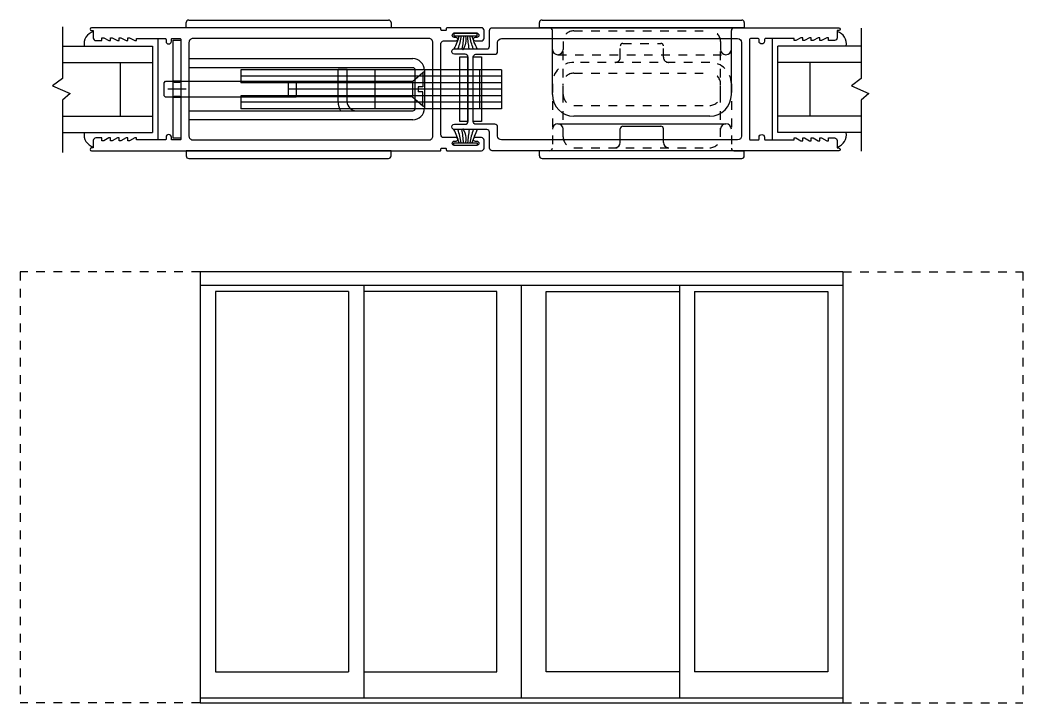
# Model space of a CAD drawing. Extents: x -7 to 43, y -9 to 27.6.
# Drawn here: x 7.28 to 18.9, y -8.97 to -1.05 of the extents above; entities that cross this region are included whole.
import ezdxf

# ---------------------------------------------------------------- set-up
doc = ezdxf.new("R2010")
doc.units = 0
doc.header["$LTSCALE"] = 0.25
doc.header["$MEASUREMENT"] = 0
doc.linetypes.add('HIDDEN', pattern=[0.375, 0.25, -0.125])
doc.layers.get('0').update_dxf_attribs({"linetype": 'CONTINUOUS'})
for name, color, linetype in [('GLASS-VINYL', 7, 'CONTINUOUS'), ('SEAL', 7, 'CONTINUOUS'), ('TEXT', 7, 'CONTINUOUS'), ('VENT', 5, 'CONTINUOUS')]:
    doc.layers.add(name, color=color, linetype=linetype)
doc.styles.get("Standard").update_dxf_attribs({"font": 'simplex.shx'})

# ---------------------------------------------------------------- blocks, each defined once
blk = doc.blocks.new('3706_Lock_Stile_Archetype_Male_Yoke_wPulls')
for p, q in [((1.14175, 0.713), (1.14175, 0.773)), ((3.51675, 0.713), (1.14175, 0.713)), ((1.17175, 0.803), (3.48675, 0.803)), ((3.51675, 0.773), (3.51675, 0.713)), ((1.29175, -0.062), (1.29175, 0.683)), ((3.36675, -0.062), (3.36675, 0.683)), ((3.11675, -0.312), (1.54175, -0.312)), ((1.35425, -0.4005), (3.30425, -0.4005)), ((1.26175, -0.713), (1.14175, -0.713)), ((1.14175, -0.773), (1.14175, -0.713)), ((1.17175, -0.803), (3.48675, -0.803)), ((3.39675, -0.713), (3.51675, -0.713)), ((3.51675, -0.773), (3.51675, -0.713))]:
    blk.add_line(p, q)
at = {"linetype": 'HIDDEN'}
for p, q in [((1.54175, 0.678), (3.11675, 0.678)), ((1.41675, 0.553), (1.41675, 0.463)), ((3.24175, 0.553), (3.24175, 0.463)), ((1.35425, 0.4005), (3.30425, 0.4005)), ((1.41675, -0.062), (1.41675, 0.463)), ((3.24175, -0.062), (3.24175, 0.463)), ((3.11675, 0.312), (1.54175, 0.312)), ((1.54175, 0.187), (3.11675, 0.187)), ((1.29175, 0.062), (1.29175, -0.683)), ((1.41675, -0.553), (1.41675, 0.062)), ((3.24175, -0.553), (3.24175, 0.062)), ((3.36675, 0.062), (3.36675, -0.683)), ((1.54175, -0.187), (3.11675, -0.187)), ((1.41675, -0.463), (1.41675, -0.463)), ((3.24175, -0.463), (3.24175, -0.463)), ((1.54175, -0.678), (3.11675, -0.678))]:
    blk.add_line(p, q, dxfattribs=at)
at = {"linetype": 'HIDDEN', "ltscale": 0.5}
for p, q in [((2.07925, 0.372), (2.07925, 0.502)), ((2.10925, 0.532), (2.54925, 0.532)), ((2.57925, 0.372), (2.57925, 0.502))]:
    blk.add_line(p, q, dxfattribs=at)
at = {"ltscale": 0.5}
for p, q in [((2.07925, -0.618), (2.07925, -0.458)), ((2.10925, -0.428), (2.54925, -0.428)), ((2.57925, -0.618), (2.57925, -0.458))]:
    blk.add_line(p, q, dxfattribs=at)
for points in [[(4.59375, 0.596, -0.41421356), (4.56275, 0.565), (4.49375, 0.565), (4.49375, 0.597), (4.47375, 0.597), (4.41375, 0.565), (4.39375, 0.565), (4.39375, 0.597), (4.37375, 0.597), (4.31375, 0.565), (4.29375, 0.565), (4.29375, 0.597), (4.27375, 0.597), (4.21375, 0.565), (4.19375, 0.565), (4.19375, 0.597), (4.17375, 0.597), (4.11375, 0.565), (4.09375, 0.565), (4.09375, 0.588), (3.76075, 0.588, 0.41421356), (3.75075, 0.578), (3.75075, 0.556, -1), (3.68875, 0.556), (3.68875, 0.578, 0.41421356), (3.67875, 0.588), (3.58875, 0.588, 0.41421356), (3.57875, 0.578), (3.57875, -0.578, 0.41421356), (3.58875, -0.588), (3.67875, -0.588, 0.41421356), (3.68875, -0.578), (3.68875, -0.556, -1), (3.75075, -0.556), (3.75075, -0.578, 0.41421356), (3.76075, -0.588), (4.09375, -0.588), (4.09375, -0.565), (4.11375, -0.565), (4.17375, -0.597), (4.19375, -0.597), (4.19375, -0.565), (4.21375, -0.565), (4.27375, -0.597), (4.29375, -0.597), (4.29375, -0.565), (4.31375, -0.565), (4.37375, -0.597), (4.39375, -0.597), (4.39375, -0.565), (4.41375, -0.565), (4.47375, -0.597), (4.49375, -0.597), (4.49375, -0.565), (4.56275, -0.565, -0.41421356), (4.59375, -0.596), (4.59375, -0.681), (4.61375, -0.681, -1), (4.61375, -0.713), (0.5935, -0.713, -0.41421356), (0.5625, -0.682), (0.5625, -0.499, 0.41421356), (0.5315, -0.468), (0.156, -0.468, -1.00000653), (0.156, -0.406), (0.28175, -0.406, 0.41421356), (0.31275, -0.375), (0.31275, 0.375, 0.41421356), (0.28175, 0.406), (0.156, 0.406, -1.00000653), (0.156, 0.468), (0.5315, 0.468, 0.41421356), (0.5625, 0.499), (0.5625, 0.682, -0.41421356), (0.5935, 0.713), (4.61375, 0.713, -1), (4.61375, 0.681), (4.59375, 0.681)], [(0.6565, -0.437, 0.41421356), (0.6255, -0.406), (0.40575, -0.406, -0.41421356), (0.37475, -0.375), (0.37475, 0.375, -0.41421356), (0.40575, 0.406), (0.6255, 0.406, 0.41421356), (0.6565, 0.437), (0.6565, 0.542, -0.41421356), (0.7025, 0.588), (3.43875, 0.588, -0.41421356), (3.48475, 0.542), (3.48475, -0.542, -0.41421356), (3.43875, -0.588), (0.7025, -0.588, -0.41421356), (0.6565, -0.542)]]:
    blk.add_lwpolyline(points, format="xyb", close=True)
for centre, radius, start, end in [((1.17175, 0.773), 0.03, 90, 180), ((1.26175, 0.683), 0.03, 0, 90), ((3.39675, 0.683), 0.03, 90, 180), ((3.48675, 0.773), 0.03, 0, 90), ((1.35425, 0.463), 0.0625, 180, 270), ((1.35425, 0.463), 0.0625, 270, 0), ((3.30425, 0.463), 0.0625, 180, 270), ((3.30425, 0.463), 0.0625, 270, 0), ((1.54175, -0.062), 0.25, 180, 270), ((3.11675, -0.062), 0.25, 270, 0), ((1.35425, -0.463), 0.0625, 90, 180), ((1.35425, -0.463), 0.0625, 0, 90), ((3.30425, -0.463), 0.0625, 90, 180), ((3.30425, -0.463), 0.0625, 0, 90), ((1.26175, -0.683), 0.03, 270, 0), ((1.26175, -0.683), 0.03, 270, 0), ((3.39675, -0.683), 0.03, 180, 270), ((1.17175, -0.773), 0.03, 180, 270), ((3.48675, -0.773), 0.03, 270, 0)]:
    blk.add_arc(centre, radius, start, end)
at = {"linetype": 'HIDDEN'}
for centre, radius, start, end in [((1.54175, 0.553), 0.125, 90, 180), ((3.11675, 0.553), 0.125, 0, 90), ((1.54175, 0.062), 0.25, 90, 180), ((3.11675, 0.062), 0.25, 0, 90), ((1.54175, 0.062), 0.125, 90, 180), ((3.11675, 0.062), 0.125, 0, 90), ((1.54175, -0.062), 0.125, 180, 270), ((3.11675, -0.062), 0.125, 270, 0), ((1.54175, -0.553), 0.125, 180, 270), ((3.11675, -0.553), 0.125, 270, 0)]:
    blk.add_arc(centre, radius, start, end, dxfattribs=at)
at = {"linetype": 'HIDDEN', "ltscale": 0.5}
for centre, radius, start, end in [((2.10925, 0.502), 0.03, 90, 180), ((2.54925, 0.502), 0.03, 360, 90), ((2.01925, 0.372), 0.06, 270, 360), ((2.63925, 0.372), 0.06, 180, 270)]:
    blk.add_arc(centre, radius, start, end, dxfattribs=at)
at = {"ltscale": 0.5}
for centre, radius, start, end in [((2.10925, -0.458), 0.03, 90, 180), ((2.54925, -0.458), 0.03, 360, 90), ((2.01925, -0.618), 0.06, 270, 360), ((2.63925, -0.618), 0.06, 180, 270)]:
    blk.add_arc(centre, radius, start, end, dxfattribs=at)
blk = doc.blocks.new('Yoke Strike Plate')
for points in [[(-0.094, -0.375), (-0.094, 0.375), (0, 0.375), (0, -0.375)], [(0.062, -0.375), (0.062, 0.375), (0.156, 0.375), (0.156, -0.375)]]:
    blk.add_lwpolyline(points, close=True)
blk = doc.blocks.new('*U146')
for centre, radius, start, end in [((-0.303, 1.135), 1.112, 287.4409, 295.9325), ((-0.19, 1.188), 1.16, 280.9256, 288.7507), ((-0.031, 1.124), 1.102, 273.1709, 281.1969), ((-0.031, -1.124), 1.102, 78.8031, 86.8291), ((-0.19, -1.188), 1.16, 71.2493, 79.0744), ((-0.303, -1.135), 1.112, 64.0675, 72.5591)]:
    blk.add_arc(centre, radius, start, end)
at = {"layer": 'SEAL'}
blk.add_lwpolyline([(0, -0.135), (0, 0.135), (0.03, 0.135), (0.03, -0.135)], close=True, dxfattribs=at)
at = {"layer": 'SEAL', "const_width": 0.015}
blk.add_lwpolyline([(0.03, 0, 0.219791), (0.196, 0.034)], format="xyb", dxfattribs=at)
at = {"flags": 9}
for tag, p in [('MANUFACTURER_PART_#', (0, -0.199)), ('FLEETWOOD_PART_#', (-0.001, -0.249))]:
    blk.add_attdef(tag, p, '', height=0.0312, dxfattribs=at)
blk = doc.blocks.new('Archetype_Latch_for_3707')
for p, q in [((-2.954, 0.713), (-2.954, 0.773)), ((-0.579, 0.713), (-2.954, 0.713)), ((-2.924, 0.803), (-0.609, 0.803)), ((-0.579, 0.773), (-0.579, 0.713)), ((-3.106, -0.568), (-3.106, 0.568)), ((-3.106, 0.568), (-3.016, 0.568)), ((-3.016, 0.568), (-3.016, -0.568)), ((-2.918, 0.25), (-2.918, 0.355)), ((-2.918, 0.355), (-0.328, 0.355)), ((-0.328, 0.25), (-2.918, 0.25)), ((-1.193, 0.235), (-1.088, 0.235)), ((-1.193, -0.145), (-1.193, 0.235)), ((-1.088, -0.145), (-1.088, 0.235)), ((0.7, 0.225), (-2.32, 0.225)), ((-2.32, 0.225), (-2.32, 0.075)), ((0.7, 0.15), (-2.32, 0.15)), ((-0.762, -0.225), (-0.762, 0.225)), ((-0.332, 0.089), (-0.211, 0.193)), ((-0.298, -0.22), (-0.298, 0.22)), ((-0.211, 0.193), (-0.211, 0.03)), ((-0.193, 0.22), (-0.193, -0.22)), ((0.45, -0.225), (0.45, 0.225)), ((0.7, 0.225), (0.7, -0.225)), ((-3.211, 0.075), (-3.193, 0.093)), ((-3.211, -0.075), (-3.211, 0.075)), ((-3.193, 0.093), (-1.68, 0.093)), ((0.7, 0.075), (-2.32, 0.075)), ((-1.768, -0.075), (-1.768, 0.075)), ((0.7, 0), (-1.768, 0)), ((-1.68, 0.093), (-1.68, -0.093)), ((-0.332, 0.089), (-1.68, 0.089)), ((-0.332, 0.089), (-0.332, -0.089)), ((-0.264, 0.03), (-0.264, -0.03)), ((-0.211, 0.03), (-0.264, 0.03)), ((-3.193, -0.093), (-3.211, -0.075)), ((-1.68, -0.093), (-3.193, -0.093)), ((0.7, -0.075), (-2.32, -0.075)), ((-2.32, -0.075), (-2.32, -0.225)), ((-0.332, -0.089), (-1.68, -0.089)), ((-0.332, -0.089), (-0.211, -0.192)), ((-0.211, -0.03), (-0.264, -0.03)), ((-0.211, -0.192), (-0.211, -0.03)), ((0.7, -0.15), (-2.32, -0.15)), ((0.7, -0.225), (-2.32, -0.225)), ((-2.918, -0.355), (-2.918, -0.25)), ((-2.918, -0.25), (-0.328, -0.25)), ((-0.328, -0.355), (-2.918, -0.355)), ((-0.328, -0.355), (-0.983, -0.355)), ((-3.016, -0.568), (-3.106, -0.568)), ((-0.579, -0.713), (-2.954, -0.713)), ((-2.954, -0.713), (-2.954, -0.773)), ((-2.924, -0.803), (-0.609, -0.803)), ((-0.579, -0.773), (-0.579, -0.713))]:
    blk.add_line(p, q)
at = {"ltscale": 0.5}
for p, q in [((-0.193, 0.205), (-0.286, 0.125)), ((-3.016, 0.095), (-3.106, 0.095)), ((-3.106, 0.095), (-3.091, 0.08)), ((-3.031, 0.08), (-3.091, 0.08)), ((-3.016, 0.095), (-3.031, 0.08)), ((-3.091, -0.08), (-3.106, -0.095)), ((-3.016, -0.095), (-3.106, -0.095)), ((-3.091, -0.08), (-3.031, -0.08)), ((-3.031, -0.08), (-3.016, -0.095)), ((-0.286, -0.125), (-0.193, -0.205))]:
    blk.add_line(p, q, dxfattribs=at)
at = {"ltscale": 0.3}
blk.add_line((-2.956, 0), (-3.166, 0), dxfattribs=at)
for centre, radius, start, end in [((-2.924, 0.773), 0.03, 90, 180), ((-0.609, 0.773), 0.03, 0, 90), ((-0.328, 0.22), 0.135, 0, 90), ((-0.328, 0.22), 0.03, 360, 90), ((-0.983, -0.145), 0.21, 180, 210), ((-0.983, -0.145), 0.105, 180, 270), ((-0.328, -0.22), 0.03, 270, 360), ((-0.328, -0.22), 0.135, 270, 0), ((-2.924, -0.773), 0.03, 180, 270), ((-0.609, -0.773), 0.03, 270, 360)]:
    blk.add_arc(centre, radius, start, end)
blk = doc.blocks.new('3707_Lock_Stile_Archetype_Female_Yoke_wLatch')
for points in [[(-4.031, 0.681), (-4.031, 0.596, 0.414214), (-4, 0.565), (-3.931, 0.565), (-3.931, 0.597), (-3.911, 0.597), (-3.851, 0.565), (-3.831, 0.565), (-3.831, 0.597), (-3.811, 0.597), (-3.751, 0.565), (-3.731, 0.565), (-3.731, 0.597), (-3.711, 0.597), (-3.651, 0.565), (-3.631, 0.565), (-3.631, 0.597), (-3.611, 0.597), (-3.551, 0.565), (-3.531, 0.565), (-3.531, 0.588), (-3.198, 0.588, -0.414214), (-3.188, 0.578), (-3.188, 0.556, 1), (-3.126, 0.556), (-3.126, 0.578, -0.414214), (-3.116, 0.588), (-3.026, 0.588, -0.414214), (-3.016, 0.578), (-3.016, -0.578, -0.414214), (-3.026, -0.588), (-3.116, -0.588, -0.414214), (-3.126, -0.578), (-3.126, -0.556, 1), (-3.188, -0.556), (-3.188, -0.578, -0.414214), (-3.198, -0.588), (-3.531, -0.588), (-3.531, -0.565), (-3.551, -0.565), (-3.611, -0.597), (-3.631, -0.597), (-3.631, -0.565), (-3.651, -0.565), (-3.711, -0.597), (-3.731, -0.597), (-3.731, -0.565), (-3.751, -0.565), (-3.811, -0.597), (-3.831, -0.597), (-3.831, -0.565), (-3.851, -0.565), (-3.911, -0.597), (-3.931, -0.597), (-3.931, -0.565), (-4, -0.565, 0.414214), (-4.031, -0.596), (-4.031, -0.681), (-4.051, -0.681, 1), (-4.051, -0.713), (-0.01, -0.713, 0.414214), (0, -0.703), (0, -0.692, -0.414214), (0.01, -0.682), (0.053, -0.682, -0.414214), (0.062, -0.692), (0.062, -0.703, 0.414214), (0.073, -0.713), (0.469, -0.713, 0.414214), (0.5, -0.682), (0.5, -0.592, 0.414214), (0.469, -0.561), (0.395, -0.561, 1.000009), (0.395, -0.601), (0.415, -0.601, -1), (0.415, -0.651), (0.155, -0.651, -1), (0.155, -0.601), (0.175, -0.601, 1.000009), (0.175, -0.561), (0.031, -0.561, -0.414214), (0, -0.53), (0, 0.53, -0.414214), (0.031, 0.561), (0.175, 0.561, 1.000009), (0.175, 0.601), (0.155, 0.601, -1), (0.155, 0.651), (0.415, 0.651, -1), (0.415, 0.601), (0.395, 0.601, 1.000009), (0.395, 0.561), (0.469, 0.561, 0.414214), (0.5, 0.592), (0.5, 0.682, 0.414214), (0.469, 0.713), (0.073, 0.713, 0.414214), (0.062, 0.703), (0.062, 0.692, -0.414214), (0.053, 0.682), (0.01, 0.682, -0.414214), (0, 0.692), (0, 0.703, 0.414214), (-0.01, 0.713), (-4.051, 0.713, 1), (-4.051, 0.681)], [(-2.922, 0.542), (-2.922, -0.542, 0.414214), (-2.876, -0.588), (-0.14, -0.588, 0.414214), (-0.094, -0.542), (-0.094, 0.542, 0.414214), (-0.14, 0.588), (-2.876, 0.588, 0.414214)]]:
    blk.add_lwpolyline(points, format="xyb", close=True)
blk.add_blockref('Archetype_Latch_for_3707', (0, 0))
at = {"layer": 'SEAL', "xscale": -1, "rotation": 90}
blk.add_blockref('*U146', (0.285, 0.651), dxfattribs=at)
at = {"layer": 'SEAL', "rotation": 90.00000000000001}
blk.add_blockref('*U146', (0.285, -0.651), dxfattribs=at)
blk = doc.blocks.new('Meeting_Stiles_3706_3707')
for name, p in [('3707_Lock_Stile_Archetype_Female_Yoke_wLatch', (-0.281, 0)), ('3706_Lock_Stile_Archetype_Male_Yoke_wPulls', (-0.281, 0)), ('Yoke Strike Plate', (0.032, 0))]:
    blk.add_blockref(name, p)

msp = doc.modelspace()

# ---------------------------------------------------------------- linework, layer by layer
at = {"color": 1, "linetype": 'HIDDEN'}
for p, q in [((9.364, -3.97), (7.276, -3.97)), ((7.276, -3.97), (7.276, -8.97)), ((16.816, -3.97), (18.904, -3.97)), ((18.904, -3.97), (18.904, -8.97)), ((9.364, -8.97), (7.276, -8.97)), ((16.816, -8.97), (18.904, -8.97))]:
    msp.add_line(p, q, dxfattribs=at)
at = {"color": 1}
for p, q in [((16.816, -3.97), (9.364, -3.97)), ((9.364, -3.97), (9.364, -8.97)), ((16.816, -3.97), (16.816, -8.97)), ((16.816, -4.13), (9.364, -4.13)), ((9.364, -8.911), (16.816, -8.911)), ((9.364, -8.97), (16.816, -8.97))]:
    msp.add_line(p, q, dxfattribs=at)
at = {"color": 5}
for p, q in [((11.26, -4.13), (11.26, -8.911)), ((14.92, -4.13), (14.92, -8.911)), ((11.084, -4.2), (9.54, -4.2)), ((9.54, -4.2), (9.54, -8.61)), ((11.084, -4.2), (11.084, -8.61)), ((12.804, -4.2), (11.26, -4.2)), ((12.804, -8.61), (12.804, -4.2)), ((13.376, -8.61), (13.376, -4.2)), ((13.376, -4.2), (14.92, -4.2)), ((15.096, -4.2), (16.64, -4.2)), ((15.096, -4.2), (15.096, -8.61)), ((16.64, -4.2), (16.64, -8.61)), ((9.54, -8.61), (11.084, -8.61)), ((11.26, -8.61), (12.804, -8.61)), ((14.92, -8.61), (13.376, -8.61)), ((16.64, -8.61), (15.096, -8.61))]:
    msp.add_line(p, q, dxfattribs=at)
at = {"layer": 'GLASS-VINYL', "color": 7}
for p, q in [((8.877, -2.442), (8.877, -1.266)), ((15.997, -1.259), (15.997, -2.449)), ((7.766, -1.354), (8.812, -1.354)), ((8.812, -1.354), (8.812, -2.354)), ((17.028, -1.354), (16.062, -1.354)), ((16.062, -2.354), (16.062, -1.354)), ((7.766, -1.542), (8.812, -1.542)), ((8.437, -1.542), (8.437, -2.167)), ((17.028, -1.542), (16.062, -1.542)), ((16.437, -2.167), (16.437, -1.542)), ((7.766, -2.167), (8.812, -2.167)), ((17.028, -2.167), (16.062, -2.167)), ((7.766, -2.354), (8.812, -2.354)), ((17.028, -2.354), (16.062, -2.354))]:
    msp.add_line(p, q, dxfattribs=at)
at = {"layer": 'GLASS-VINYL'}
for points in [[(7.766, -1.129), (7.766, -1.729), (7.652, -1.814), (7.856, -1.905), (7.766, -1.979), (7.766, -2.588)], [(17.028, -1.147), (17.028, -1.729), (16.914, -1.814), (17.118, -1.905), (17.028, -1.979), (17.028, -2.57)]]:
    msp.add_lwpolyline(points, dxfattribs=at)
at = {"layer": 'GLASS-VINYL', "color": 7}
for centre, start, end in [((8.17, -1.33), 107.3542, 189.2403), ((16.704, -1.33), 350.7597, 72.6458), ((8.17, -2.379), 170.7597, 252.6458), ((16.704, -2.379), 287.3542, 9.2403)]:
    msp.add_arc(centre, 0.153, start, end, dxfattribs=at)
at = {"layer": 'TEXT', "color": 5}
msp.add_line((13.09, -8.911), (13.09, -4.13), dxfattribs=at)

# ---------------------------------------------------------------- block references
at = {"layer": 'VENT'}
msp.add_blockref('Meeting_Stiles_3706_3707', (12.437, -1.854), dxfattribs=at)

doc.saveas('drawing.dxf')
